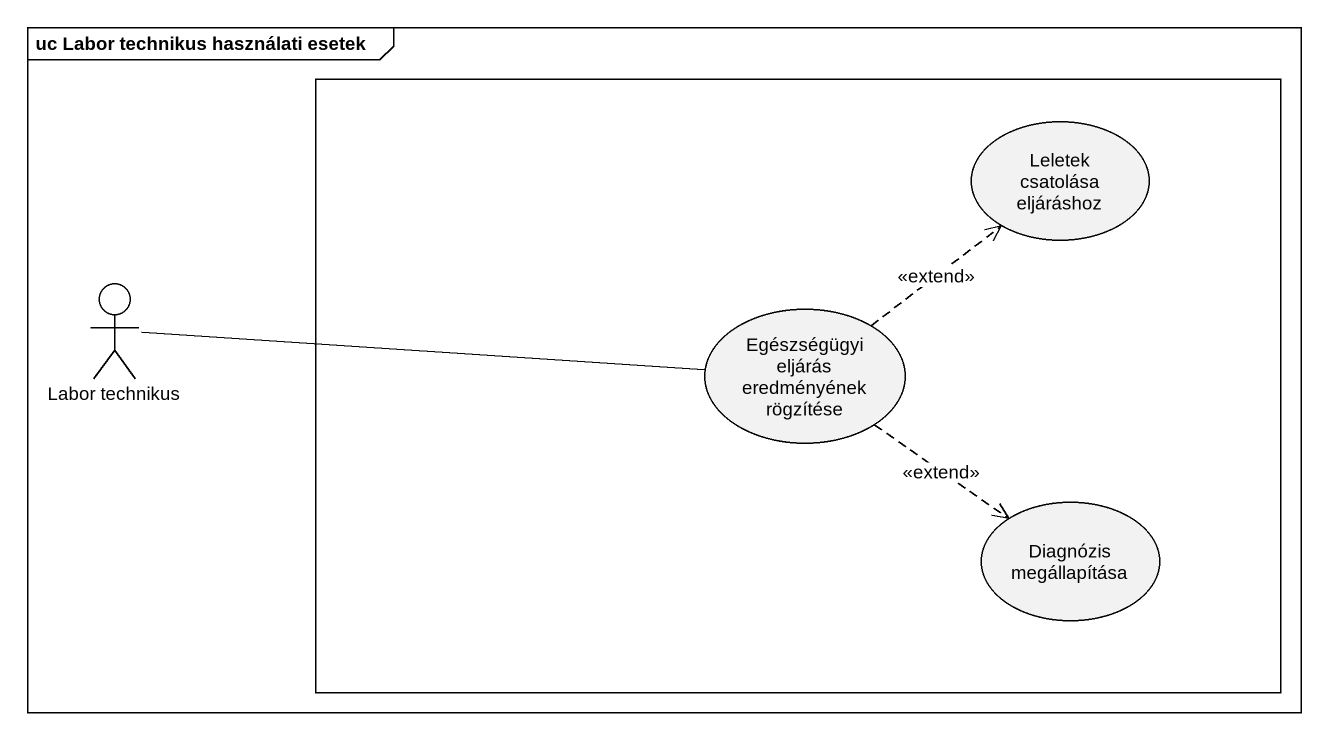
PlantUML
@startuml
mainframe uc Labor technikus használati esetek
rectangle " " as rectangle1 {
  usecase "Leletek csatolása eljáráshoz" as Leletek_csatolása_eljáráshoz
  usecase "Egészségügyi eljárás eredményének rögzítése" as Egészségügyi_eljárás
  usecase "Diagnózis megállapítása" as Diagnózis_megállapítása
}
actor "Labor technikus" as Labor_technikus
Egészségügyi_eljárás .up.> Leletek_csatolása_eljáráshoz : <<extend>>
Egészségügyi_eljárás -left- Labor_technikus
Egészségügyi_eljárás ..> Diagnózis_megállapítása : <<extend>>
@enduml
